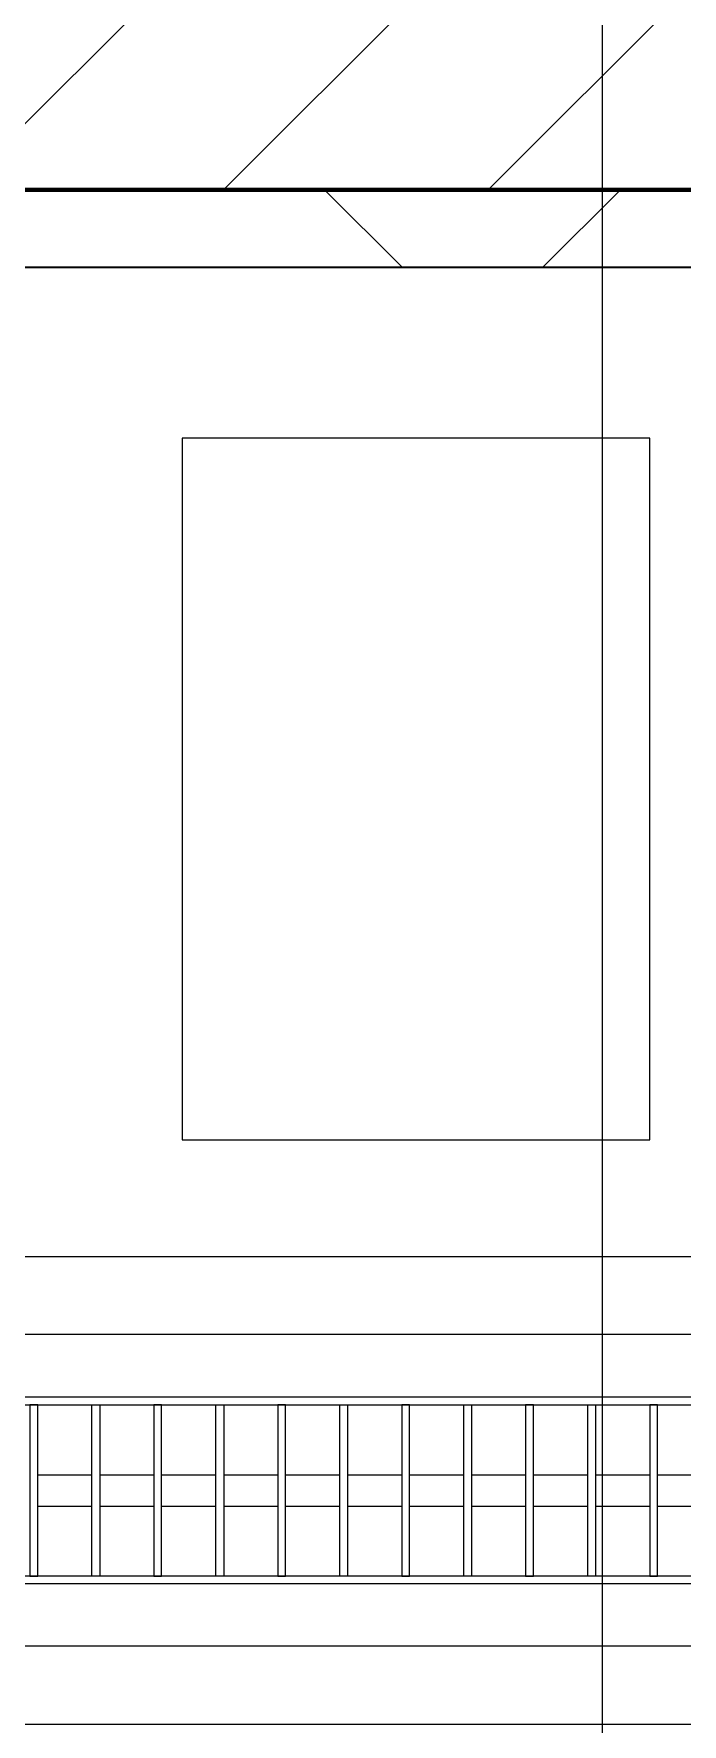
# Model space of a CAD drawing. Header units: millimetres. Extents: x -794868 to -715506, y -16735 to 22434.
# Drawn here: x -730227 to -729812, y 6960 to 8044 of the extents above; entities that cross this region are included whole.
import ezdxf
from ezdxf.xclip import XClip

# ---------------------------------------------------------------- set-up
doc = ezdxf.new("R2010")
doc.units = ezdxf.units.MM
doc.header["$XCLIPFRAME"] = 0
for name, color, linetype in [('000 - WIPEOUT', 250, 'Continuous'), ('001 - ASCESSORIES', 251, 'Continuous'), ('A04_TUBE SERIES', 2, 'Continuous'), ('A11_ALU.SOLID SHEET', 2, 'Continuous')]:
    doc.layers.add(name, color=color, linetype=linetype)
for name, color, linetype, lineweight in [('A-ANNO-NOTE', 3, 'Continuous', 25), ('A-GLAZ-CURT', 2, 'Continuous', 9), ('A-WALL', 5, 'Continuous', 35), ('A-WALL-FNSH', 2, 'Continuous', 35), ('A-WALL-PATT', 1, 'Continuous', 35)]:
    doc.layers.add(name, color=color, linetype=linetype, lineweight=lineweight)

# ---------------------------------------------------------------- blocks, each defined once
blk = doc.blocks.new('DPA_AN_Section Line - UP-Left-16260802-4262-01 ENLARGED UPPER PLATFORM LEVEL - REFLECTED CEILING PLAN - SHEET 3')
at = {"layer": 'A-ANNO-NOTE', "lineweight": 9}
blk.add_line((7.5, 0), (75, 0), dxfattribs=at)
blk = doc.blocks.new('PPLS-PP19_Custom Tile Pattern - Custom Tile Pattern-V48-4262-01 ENLARGED UPPER PLATFORM LEVEL - REFLECTED CEILING PLAN - SHEET 3')
at = {"layer": 'A-GLAZ-CURT'}
for p, q in [((-300, 0), (300, 0)), ((300, 0), (-300, 0)), ((196, 0), (213.3, 0)), ((213.3, 0), (196, 0)), ((230.1, 0), (300, 0)), ((-300, -50), (300, -50)), ((300, -50), (-300, -50))]:
    blk.add_line(p, q, dxfattribs=at)
for points, knots in [([(-15.2, 0), (-13.1, 0), (7.5, 0), (42.8, 0), (88.7, 0), (120.6, 0), (138.3, 0), (138.5, 0)], [-461.142613, -461.142613, -461.142613, -461.142613, -429.606584, -390.253598, -346.313304, -291.370682, -290.5735, -290.5735, -290.5735, -290.5735]), ([(136.4, 0), (121.7, 0), (86.9, 0), (51.2, 0), (31.2, 0)], [-106.750556, -106.750556, -106.750556, -106.750556, -59.610984, 0, 0, 0, 0]), ([(168.4, 0), (167.7, 0), (162.5, 0), (147, 0), (109.8, 0), (76.9, 0), (57.8, 0), (46.5, 0), (41.2, 0), (36, 0), (35.5, 0), (35.5, 0)], [-543.375029, -543.375029, -543.375029, -543.375029, -530.793311, -458.593899, -401.860199, -357.622665, -341.267687, -334.000314, -326.15566, -319.318397, -317.489778, -317.489778, -317.489778, -317.489778]), ([(94.4, 0), (94.4, 0), (94.6, 0), (99.1, 0), (109, 0), (120.8, 0), (139.9, 0), (163.3, 0), (185.2, 0), (193.6, 0), (194.7, 0), (194.8, 0)], [-2348.345796, -2348.345796, -2348.345796, -2348.345796, -2310.419338, -2233.599744, -2052.234781, -1843.028543, -1530.39897, -1095.004608, -529.74427, -295.064701, -265.121568, -265.121568, -265.121568, -265.121568]), ([(120, 0), (121, 0), (128.4, 0), (132.4, 0), (134.6, 0)], [-201.735633, -201.735633, -201.735633, -201.735633, -194.761443, -152.241002, -152.241002, -152.241002, -152.241002]), ([(157.9, 0), (156.8, 0), (151.7, 0), (143.3, 0), (134, 0), (126.2, 0), (122.2, 0), (120.4, 0), (120.2, 0)], [-10292.955006, -10292.955006, -10292.955006, -10292.955006, -10098.273015, -9847.788484, -9677.714971, -9567.007022, -9453.21225, -9435.208756, -9435.208756, -9435.208756, -9435.208756]), ([(128.6, 0), (128.8, 0), (130.2, 0), (139.3, 0), (152.7, 0), (161.2, 0), (162.2, 0), (162.8, 0)], [-633.326174, -633.326174, -633.326174, -633.326174, -627.736123, -618.981161, -602.094757, -592.980799, -581.414464, -581.414464, -581.414464, -581.414464]), ([(137.1, 0), (136, 0), (133.6, 0), (129.9, 0), (129.1, 0)], [-670.405967, -670.405967, -670.405967, -670.405967, -651.020627, -640.742133, -640.742133, -640.742133, -640.742133]), ([(193.8, 0), (193.3, 0), (190.1, 0), (183.1, 0), (171, 0), (161.9, 0), (161.3, 0), (158.4, 0), (157.9, 0), (157.8, 0)], [-11665.349007, -11665.349007, -11665.349007, -11665.349007, -11565.880756, -11105.624034, -10839.086983, -10768.332124, -10666.779182, -10580.760289, -10550.278881, -10550.278881, -10550.278881, -10550.278881]), ([(300, 0), (286.5, 0), (254.2, 0), (207.1, 0), (177.4, 0), (159.3, 0), (158.3, 0), (158.3, 0)], [-285.253232, -285.253232, -285.253232, -285.253232, -244.693688, -187.987675, -143.776725, -129.632772, -123.352749, -123.352749, -123.352749, -123.352749]), ([(159.1, 0), (159.1, 0), (160.8, 0), (165.2, 0), (174.2, 0), (186, 0), (208.8, 0), (219.4, 0), (230.1, 0)], [-115.643202, -115.643202, -115.643202, -115.643202, -114.681583, -87.660824, -65.295536, -41.623857, -24.459831, 0, 0, 0, 0]), ([(162.8, 0), (165.4, 0), (170.9, 0), (172.6, 0), (172.6, 0)], [-111.264224, -111.264224, -111.264224, -111.264224, -56.742688, -19.085662, -19.085662, -19.085662, -19.085662]), ([(247.1, 0), (246.8, 0), (245, 0), (238.3, 0), (226.6, 0), (221.1, 0), (200.3, 0), (183, 0), (174.3, 0), (169.7, 0), (169, 0)], [-9649.085549, -9649.085549, -9649.085549, -9649.085549, -9581.591397, -9406.094246, -9221.510254, -9016.44624, -8717.832359, -8253.978395, -8152.463617, -8069.855175, -8069.855175, -8069.855175, -8069.855175]), ([(215.2, 0), (214.6, 0), (210.5, 0), (204, 0), (187.5, 0), (175.3, 0), (169.5, 0)], [-203.825446, -203.825446, -203.825446, -203.825446, -198.527383, -184.406837, -162.427601, -142.916156, -142.916156, -142.916156, -142.916156]), ([(171.5, 0), (176.5, 0), (193.2, 0), (201.7, 0), (208.8, 0), (213.9, 0), (242, 0), (266.7, 0), (281.7, 0), (291.7, 0), (296.5, 0), (297.9, 0), (298.1, 0)], [-7971.819559, -7971.819559, -7971.819559, -7971.819559, -7784.112253, -7606.717214, -7289.299508, -7042.621073, -6582.165592, -6068.460911, -5766.029927, -5566.724884, -5280.360606, -5199.253518, -5199.253518, -5199.253518, -5199.253518]), ([(172.1, 0), (177.7, 0), (187.9, 0), (201.1, 0), (207.5, 0), (214, 0), (215.1, 0)], [-255.364076, -255.364076, -255.364076, -255.364076, -237.955587, -223.92608, -215.862851, -208.75215, -208.75215, -208.75215, -208.75215]), ([(300, 0), (288.2, 0), (262, 0), (230.4, 0), (219.9, 0), (219, 0)], [-12528.858583, -12528.858583, -12528.858583, -12528.858583, -11905.454923, -11162.864862, -10856.732305, -10856.732305, -10856.732305, -10856.732305]), ([(219.9, 0), (220.9, 0), (227.8, 0), (242.1, 0), (246.5, 0), (247, 0)], [-10670.940496, -10670.940496, -10670.940496, -10670.940496, -10511.382485, -9925.173265, -9834.877357, -9834.877357, -9834.877357, -9834.877357]), ([(284.8, 0), (284.8, 0), (285.1, 0), (287.5, 0), (293.6, 0), (297.8, 0), (300, 0)], [-4110.630118, -4110.630118, -4110.630118, -4110.630118, -4053.389046, -3959.664717, -3862.421465, -3746.95702, -3746.95702, -3746.95702, -3746.95702]), ([(297.4, 0), (295.8, 0), (291.6, 0), (285.4, 0), (284.9, 0)], [-4803.172655, -4803.172655, -4803.172655, -4803.172655, -4358.271401, -4143.037883, -4143.037883, -4143.037883, -4143.037883])]:
    blk.add_open_spline(points, degree=3, knots=knots, dxfattribs=at)
for points in [[(168.7, 0), (168.7, 0), (169.8, 0), (171.5, 0)], [(195.1, 0), (194.9, 0), (194.4, 0), (193.8, 0)]]:
    blk.add_open_spline(points, degree=3, dxfattribs=at)
blk = doc.blocks.new('PPLS-PP19_Custom Tile Pattern - Custom Tile Pattern-V49-4262-01 ENLARGED UPPER PLATFORM LEVEL - REFLECTED CEILING PLAN - SHEET 3')
at = {"layer": 'A-GLAZ-CURT'}
for p, q in [((-300, 0), (300, 0)), ((300, 0), (-300, 0)), ((-293.1, 0), (-275.8, 0)), ((-275.8, 0), (-293.1, 0)), ((-222.3, 0), (-208.7, 0)), ((-208.7, 0), (-222.3, 0)), ((-208.6, 0), (-205, 0)), ((-205, 0), (-208.6, 0)), ((-300, -50), (300, -50)), ((300, -50), (-300, -50))]:
    blk.add_line(p, q, dxfattribs=at)
at = {"layer": 'A-GLAZ-CURT', "flags": 128}
for points in [[(-300, 0), (-291.6, 0), (-283.3, 0), (-275.2, 0), (-267.3, 0), (-259.5, 0), (-251.8, 0), (-244.2, 0), (-236.7, 0), (-229.4, 0), (-222.1, 0), (-214.8, 0), (-208.6, 0)], [(-209, 0), (-215.7, 0), (-222.6, 0), (-229.7, 0), (-237, 0), (-244.4, 0), (-252, 0), (-259.7, 0), (-267.5, 0), (-275.5, 0), (-283.6, 0), (-291.7, 0), (-300, 0)], [(-140.7, 0), (-145.5, 0), (-150.6, 0), (-155.5, 0), (-160.3, 0), (-164.9, 0), (-169.6, 0), (-174.5, 0), (-179.5, 0), (-184.8, 0), (-190.4, 0), (-196.4, 0), (-202.6, 0), (-208.6, 0)], [(-207.7, 0), (-200.8, 0), (-194, 0), (-187.5, 0), (-181.4, 0), (-175.6, 0), (-170.3, 0), (-165.6, 0), (-162, 0), (-159.5, 0), (-157.5, 0), (-154.5, 0), (-149.4, 0), (-141.8, 0)], [(-140.8, 0), (-132.8, 0), (-126.1, 0)], [(-125.2, 0), (-128.5, 0), (-134.2, 0), (-140, 0)]]:
    blk.add_lwpolyline(points, dxfattribs=at)
at = {"layer": 'A-GLAZ-CURT'}
for points, knots in [([(-300, 0), (-284.7, 0), (-236.6, 0), (-174.6, 0), (-130, 0), (-110.8, 0), (-99.5, 0), (-91.5, 0)], [-5323.127839, -5323.127839, -5323.127839, -5323.127839, -4502.809032, -2700.551212, -1002.059161, -460.363443, 0, 0, 0, 0]), ([(-208.6, 0), (-210.4, 0), (-233.1, 0), (-262.6, 0), (-294.5, 0), (-300, 0)], [-15257.715644, -15257.715644, -15257.715644, -15257.715644, -15131.813646, -13729.592194, -13439.944408, -13439.944408, -13439.944408, -13439.944408]), ([(-141.7, 0), (-143, 0), (-147.7, 0), (-147.7, 0), (-158.7, 0), (-174, 0), (-185.6, 0), (-209.8, 0), (-232, 0), (-255.2, 0), (-262.6, 0), (-264.9, 0), (-265.4, 0)], [-3054.90541, -3054.90541, -3054.90541, -3054.90541, -2919.378265, -2477.344047, -2237.412286, -2029.680487, -1755.085331, -1400.429864, -858.079193, -543.655514, -208.940337, 0, 0, 0, 0]), ([(-258.6, 0), (-257.9, 0), (-254.3, 0), (-241.2, 0), (-226, 0), (-214.8, 0), (-210, 0), (-208.6, 0)], [-5722.54675, -5722.54675, -5722.54675, -5722.54675, -5657.471696, -5413.335975, -5017.494783, -4832.723979, -4762.3879, -4762.3879, -4762.3879, -4762.3879]), ([(-133.8, 0), (-135.5, 0), (-137.8, 0), (-149.3, 0), (-162, 0), (-177.9, 0), (-199.5, 0), (-216.6, 0), (-231.3, 0), (-233.5, 0), (-234, 0)], [-2731.647847, -2731.647847, -2731.647847, -2731.647847, -2418.507304, -2308.929706, -2113.765672, -1763.376603, -1422.553702, -978.033455, -846.069444, -682.911962, -682.911962, -682.911962, -682.911962]), ([(-233.5, 0), (-233.4, 0), (-232.4, 0), (-230.7, 0), (-225.3, 0), (-223.6, 0)], [-455.274641, -455.274641, -455.274641, -455.274641, -440.605512, -119.536984, 0, 0, 0, 0]), ([(-208.6, 0), (-206.8, 0), (-199, 0), (-185.8, 0), (-171.8, 0), (-158.7, 0), (-157.2, 0)], [-4761.268715, -4761.268715, -4761.268715, -4761.268715, -4666.091899, -4349.945572, -4000.813434, -3840.635403, -3840.635403, -3840.635403, -3840.635403]), ([(-208.4, 0), (-200.8, 0), (-188.6, 0), (-169, 0), (-154.1, 0), (-144.4, 0), (-140.8, 0)], [-5161.076232, -5161.076232, -5161.076232, -5161.076232, -4739.070012, -4465.409639, -4149.119819, -3945.713557, -3945.713557, -3945.713557, -3945.713557]), ([(-72.9, 0), (-75.5, 0), (-91.4, 0), (-132.6, 0), (-180.3, 0), (-207.6, 0)], [-19442.345229, -19442.345229, -19442.345229, -19442.345229, -18935.241197, -17136.203329, -15280.193173, -15280.193173, -15280.193173, -15280.193173]), ([(-152.3, 0), (-151, 0), (-147.7, 0), (-143.6, 0), (-138.6, 0)], [-3494.978217, -3494.978217, -3494.978217, -3494.978217, -3371.022232, -3227.460399, -3227.460399, -3227.460399, -3227.460399]), ([(-140.7, 0), (-143.5, 0), (-148, 0), (-150, 0), (-150.6, 0)], [-5443.601199, -5443.601199, -5443.601199, -5443.601199, -5298.784692, -5196.16478, -5196.16478, -5196.16478, -5196.16478]), ([(-150.3, 0), (-150.1, 0), (-147.8, 0), (-145, 0), (-140.7, 0)], [-4948.728362, -4948.728362, -4948.728362, -4948.728362, -4883.323924, -4453.999844, -4453.999844, -4453.999844, -4453.999844]), ([(-72.8, 0), (-75.3, 0), (-86.7, 0), (-110.9, 0), (-130.5, 0), (-147.7, 0), (-149.1, 0)], [-7650.676516, -7650.676516, -7650.676516, -7650.676516, -7508.296369, -7004.680444, -6449.282163, -6277.220794, -6277.220794, -6277.220794, -6277.220794]), ([(-148.2, 0), (-146.9, 0), (-144.3, 0), (-142.4, 0), (-141.7, 0)], [-6162.058746, -6162.058746, -6162.058746, -6162.058746, -6017.569127, -5928.486305, -5928.486305, -5928.486305, -5928.486305]), ([(-146.7, 0), (-146.6, 0), (-145.5, 0), (-135.7, 0), (-128.3, 0), (-125.2, 0)], [-420.34245, -420.34245, -420.34245, -420.34245, -406.956646, -290.263673, 0, 0, 0, 0]), ([(-118.8, 0), (-121.9, 0), (-126.3, 0), (-134.5, 0), (-139.5, 0), (-140.7, 0)], [-5938.474035, -5938.474035, -5938.474035, -5938.474035, -5700.061948, -5508.838257, -5444.20846, -5444.20846, -5444.20846, -5444.20846]), ([(-140.7, 0), (-140.6, 0), (-136.6, 0), (-127.3, 0), (-107.3, 0), (-90.4, 0), (-75.3, 0), (-68.4, 0), (-65.1, 0), (-63.6, 0)], [-4453.855526, -4453.855526, -4453.855526, -4453.855526, -4440.880425, -4054.690705, -3793.097032, -3402.597032, -3144.956779, -3050.982048, -2969.237017, -2969.237017, -2969.237017, -2969.237017]), ([(-140.7, 0), (-138.9, 0), (-133.9, 0), (-127.3, 0), (-124.2, 0), (-123.4, 0), (-123.3, 0)], [-3943.364941, -3943.364941, -3943.364941, -3943.364941, -3839.893365, -3647.167523, -3488.92562, -3439.852845, -3439.852845, -3439.852845, -3439.852845]), ([(-140.6, 0), (-138.6, 0), (-136.7, 0), (-133.9, 0), (-128.8, 0), (-126.5, 0)], [-5876.291246, -5876.291246, -5876.291246, -5876.291246, -5560.701257, -5364.112219, -5231.017328, -5231.017328, -5231.017328, -5231.017328]), ([(-86.2, 0), (-91.4, 0), (-104.1, 0), (-122.6, 0), (-135.1, 0), (-139.3, 0), (-139.9, 0)], [-1681.3698, -1681.3698, -1681.3698, -1681.3698, -1374.161226, -945.742622, -741.901385, -700.57075, -700.57075, -700.57075, -700.57075]), ([(-127.4, 0), (-131.6, 0), (-133.2, 0), (-134.1, 0), (-134.1, 0)], [-8540.990293, -8540.990293, -8540.990293, -8540.990293, -8266.114998, -8246.473386, -8246.473386, -8246.473386, -8246.473386]), ([(-134.1, 0), (-133.3, 0), (-130.3, 0), (-117.3, 0), (-92, 0), (-74, 0), (-62.7, 0), (-60.4, 0), (-60, 0)], [-7657.439573, -7657.439573, -7657.439573, -7657.439573, -7293.749979, -6839.55839, -6236.997189, -5713.340575, -5140.470607, -5006.787413, -5006.787413, -5006.787413, -5006.787413]), ([(-120.1, 0), (-120.1, 0), (-120.2, 0), (-121.3, 0), (-129.2, 0), (-133.8, 0)], [-2933.992132, -2933.992132, -2933.992132, -2933.992132, -2920.575025, -2840.280255, -2731.647847, -2731.647847, -2731.647847, -2731.647847]), ([(-113.4, 0), (-113.4, 0), (-114, 0), (-119.7, 0), (-125.4, 0), (-127, 0), (-127.4, 0)], [-328.499627, -328.499627, -328.499627, -328.499627, -282.672656, -98.539552, -24.539552, 0, 0, 0, 0]), ([(-126.5, 0), (-122.4, 0), (-108.7, 0), (-91, 0), (-77.6, 0), (-72.8, 0)], [-5231.017328, -5231.017328, -5231.017328, -5231.017328, -4994.692869, -4542.524482, -4246.149168, -4246.149168, -4246.149168, -4246.149168]), ([(-125.2, 0), (-124.9, 0), (-122, 0), (-113, 0), (-98.9, 0), (-86.7, 0), (-76.6, 0), (-72.8, 0)], [-3362.7396, -3362.7396, -3362.7396, -3362.7396, -3342.215224, -3074.362186, -2902.289527, -2605.247022, -2401.82955, -2401.82955, -2401.82955, -2401.82955]), ([(-122.1, 0), (-122, 0), (-121.7, 0), (-121.2, 0), (-120.9, 0)], [-3136.336417, -3136.336417, -3136.336417, -3136.336417, -3110.304437, -3035.164275, -3035.164275, -3035.164275, -3035.164275]), ([(-36.3, 0), (-36.4, 0), (-37.3, 0), (-45, 0), (-46.1, 0), (-60.6, 0), (-81.2, 0), (-99.5, 0), (-114, 0), (-117.3, 0), (-118.8, 0)], [-1855.773136, -1855.773136, -1855.773136, -1855.773136, -1810.870157, -1672.078046, -1405.135169, -1060.00838, -740.068933, -229.489605, -116.330425, 0, 0, 0, 0]), ([(-117.7, 0), (-117.2, 0), (-114.8, 0), (-113.4, 0), (-113.4, 0)], [-821.249067, -821.249067, -821.249067, -821.249067, -394.672656, -330.879064, -330.879064, -330.879064, -330.879064]), ([(-73.8, 0), (-77, 0), (-89.8, 0), (-107.6, 0), (-116.6, 0), (-117.6, 0)], [-2463.7472, -2463.7472, -2463.7472, -2463.7472, -2193.204658, -1433.981041, -985.49888, -985.49888, -985.49888, -985.49888]), ([(-115.8, 0), (-115, 0), (-110.4, 0), (-96.8, 0), (-71.3, 0), (-42.5, 0), (-12.8, 0), (4.2, 0), (9.6, 0), (10.1, 0), (10.2, 0)], [-5724.064692, -5724.064692, -5724.064692, -5724.064692, -5430.283136, -5103.229623, -4799.173296, -4065.652676, -3589.737505, -3285.047089, -3066.359526, -3044.715262, -3044.715262, -3044.715262, -3044.715262]), ([(-72.8, 0), (-80.8, 0), (-94.1, 0), (-112, 0), (-114.9, 0), (-115.6, 0)], [-1202.203352, -1202.203352, -1202.203352, -1202.203352, -789.402658, -501.969187, -243.577221, -243.577221, -243.577221, -243.577221]), ([(-91.5, 0), (-90.1, 0), (-84.7, 0), (-77.4, 0), (-72.7, 0), (-72.6, 0), (-72.6, 0)], [-19832.387487, -19832.387487, -19832.387487, -19832.387487, -19753.885894, -19541.04734, -19478.625389, -19471.062469, -19471.062469, -19471.062469, -19471.062469]), ([(-29, 0), (-34, 0), (-43.7, 0), (-56.4, 0), (-71.7, 0), (-77.8, 0), (-82.7, 0), (-83.3, 0), (-83.3, 0)], [-2680.714891, -2680.714891, -2680.714891, -2680.714891, -2413.671296, -2161.752162, -2006.592567, -1646.621388, -1424.436217, -1393.971743, -1393.971743, -1393.971743, -1393.971743]), ([(-83.3, 0), (-83.3, 0), (-82.9, 0), (-78.4, 0), (-75, 0), (-73.2, 0)], [-1393.4169, -1393.4169, -1393.4169, -1393.4169, -1353.722004, -1274.333717, -1179.514552, -1179.514552, -1179.514552, -1179.514552]), ([(-36.6, 0), (-36.6, 0), (-40.4, 0), (-44.3, 0), (-56.4, 0), (-68.6, 0), (-72.8, 0)], [-4069.478503, -4069.478503, -4069.478503, -4069.478503, -3858.647035, -3538.256648, -2842.901703, -2490.180003, -2490.180003, -2490.180003, -2490.180003]), ([(-72.8, 0), (-70.9, 0), (-61.4, 0), (-48.1, 0), (-36.5, 0), (-33.6, 0), (-29.9, 0), (-28.6, 0)], [-1173.556754, -1173.556754, -1173.556754, -1173.556754, -1073.56893, -651.549973, -296.515819, -83.513472, 0, 0, 0, 0]), ([(-72.3, 0), (-68.6, 0), (-60.6, 0), (-54.4, 0), (-48.5, 0), (-30.8, 0), (-18, 0), (8.6, 0), (15, 0), (22.9, 0), (31, 0), (39, 0), (51.2, 0), (58.7, 0), (61.3, 0), (61.5, 0)], [-4234.633075, -4234.633075, -4234.633075, -4234.633075, -4008.285538, -3689.699207, -3546.54457, -3315.260113, -2864.387349, -2439.246196, -2084.094819, -1956.422387, -1818.904206, -1645.594513, -1443.202566, -1228.752106, -1120.932285, -1120.932285, -1120.932285, -1120.932285]), ([(-64, 0), (-64.1, 0), (-67.7, 0), (-71.3, 0), (-72, 0)], [-2171.769325, -2171.769325, -2171.769325, -2171.769325, -2007.031671, -1961.5981, -1961.5981, -1961.5981, -1961.5981]), ([(-6, 0), (-6.7, 0), (-14.6, 0), (-25.6, 0), (-40, 0), (-56.1, 0), (-67.1, 0), (-71.9, 0)], [-2557.56082, -2557.56082, -2557.56082, -2557.56082, -2518.50168, -2125.455881, -1792.521578, -1466.981642, -1217.886105, -1217.886105, -1217.886105, -1217.886105]), ([(-26.8, 0), (-27.8, 0), (-36.2, 0), (-51.2, 0), (-64.8, 0), (-71.7, 0)], [-8718.362214, -8718.362214, -8718.362214, -8718.362214, -8532.293389, -8073.216054, -7672.158748, -7672.158748, -7672.158748, -7672.158748]), ([(-71.7, 0), (-70.6, 0), (-68.1, 0), (-65.9, 0), (-65.1, 0)], [-2381.94055, -2381.94055, -2381.94055, -2381.94055, -2322.099534, -2241.8264, -2241.8264, -2241.8264, -2241.8264]), ([(31.2, 0), (26, 0), (12, 0), (-16.9, 0), (-47.4, 0), (-65.8, 0), (-66.4, 0), (-66.4, 0)], [-4496.803627, -4496.803627, -4496.803627, -4496.803627, -4222.080604, -3745.412743, -2981.410125, -2542.574734, -2498.224237, -2498.224237, -2498.224237, -2498.224237]), ([(-66.4, 0), (-66.4, 0), (-63.6, 0), (-53.6, 0), (-34.4, 0), (-29.8, 0), (-29.2, 0)], [-2493.31794, -2493.31794, -2493.31794, -2493.31794, -2315.303971, -1809.437387, -963.711516, -666.19313, -666.19313, -666.19313, -666.19313]), ([(-63.6, 0), (-61.5, 0), (-57.4, 0), (-54.5, 0), (-45.2, 0), (-40.8, 0), (-40.5, 0), (-40.4, 0)], [-2969.237017, -2969.237017, -2969.237017, -2969.237017, -2851.217951, -2734.127174, -2474.780881, -2410.990208, -2350.645972, -2350.645972, -2350.645972, -2350.645972]), ([(-58.8, 0), (-58.4, 0), (-57.3, 0), (-54.2, 0), (-46.3, 0), (-42.6, 0), (-41.8, 0)], [-4859.52896, -4859.52896, -4859.52896, -4859.52896, -4680.891996, -4469.85053, -4321.566175, -4270.495146, -4270.495146, -4270.495146, -4270.495146])]:
    blk.add_open_spline(points, degree=3, knots=knots, dxfattribs=at)
for points in [[(-223.6, 0), (-219.4, 0), (-214, 0), (-208.6, 0)], [(-140.8, 0), (-143.8, 0), (-146.3, 0), (-146.9, 0)], [(-137.9, 0), (-138.9, 0), (-139.8, 0), (-140.7, 0)], [(-72.8, 0), (-77.3, 0), (-81.7, 0), (-86.2, 0)]]:
    blk.add_open_spline(points, degree=3, dxfattribs=at)
blk = doc.blocks.new('*U685')
at = {"layer": 'A-GLAZ-CURT', "rotation": 180}
for name, p in [('PPLS-PP19_Custom Tile Pattern - Custom Tile Pattern-V49-4262-01 ENLARGED UPPER PLATFORM LEVEL - REFLECTED CEILING PLAN - SHEET 3', (14400, 4315)), ('PPLS-PP19_Custom Tile Pattern - Custom Tile Pattern-V48-4262-01 ENLARGED UPPER PLATFORM LEVEL - REFLECTED CEILING PLAN - SHEET 3', (15000, 4315))]:
    blk.add_blockref(name, p, dxfattribs=at)
blk = doc.blocks.new('*U695')
at = {"color": 1}
blk.add_wipeout([(600, -60), (-600, -60), (-600, 60), (600, 60)], dxfattribs=at).dxf.layer = '000 - WIPEOUT'
at = {"layer": '001 - ASCESSORIES', "color": 0}
blk.add_lwpolyline([(600, -60), (-600, -60), (-600, 60), (600, 60)], close=True, dxfattribs=at)
at = {"layer": '001 - ASCESSORIES'}
for points in [[(595, -55), (-595, -55), (-595, 55), (595, 55)], [(77, -55), (82, -55), (82, 55), (77, 55)], [(121.7, -55), (116.7, -55), (116.7, 55), (121.7, 55)], [(156.4, -55), (161.4, -55), (161.4, 55), (156.4, 55)], [(201.2, -55), (196.2, -55), (196.2, 55), (201.2, 55)], [(235.9, -55), (240.9, -55), (240.9, 55), (235.9, 55)], [(280.6, -55), (275.6, -55), (275.6, 55), (280.6, 55)], [(315.4, -55), (320.4, -55), (320.4, 55), (315.4, 55)], [(360.1, -55), (355.1, -55), (355.1, 55), (360.1, 55)], [(394.8, -55), (399.8, -55), (399.8, 55), (394.8, 55)], [(439.6, -55), (434.6, -55), (434.6, 55), (439.6, 55)], [(474.3, -55), (479.3, -55), (479.3, 55), (474.3, 55)]]:
    blk.add_lwpolyline(points, close=True, dxfattribs=at)
for points in [[(82, 10), (116.7, 10)], [(121.7, 10), (156.4, 10)], [(161.4, 10), (196.2, 10)], [(201.2, 10), (235.9, 10)], [(240.9, 10), (275.6, 10)], [(280.6, 10), (315.4, 10)], [(320.4, 10), (355.1, 10)], [(360.1, 10), (394.8, 10)], [(399.8, 10), (434.6, 10)], [(439.6, 10), (474.3, 10)], [(479.3, 10), (514, 10)], [(82, -10), (116.7, -10)], [(121.7, -10), (156.4, -10)], [(161.4, -10), (196.2, -10)], [(201.2, -10), (235.9, -10)], [(240.9, -10), (275.6, -10)], [(280.6, -10), (315.4, -10)], [(320.4, -10), (355.1, -10)], [(360.1, -10), (394.8, -10)], [(399.8, -10), (434.6, -10)], [(439.6, -10), (474.3, -10)], [(479.3, -10), (514, -10)]]:
    blk.add_lwpolyline(points, dxfattribs=at)
blk = doc.blocks.new('*U988')
blk.add_attdef('EXTR.OVL-LENGTH_', (-25, -59.1), '', height=5)
blk.add_wipeout([(-25, 25), (25, -25), (25, 15671.5), (-25, 15621.5)]).dxf.layer = '000 - WIPEOUT'
at = {"layer": 'A04_TUBE SERIES', "color": 0}
blk.add_lwpolyline([(-25, 25), (25, -25), (25, 15671.5), (-25, 15621.5)], close=True, dxfattribs=at)
blk = doc.blocks.new('*U989')
blk.add_attdef('EXTR.OVL-LENGTH_', (-25, -59.1), '', height=5)
blk.add_wipeout([(-25, 25), (25, -25), (25, 15165.5), (-25, 15115.5)]).dxf.layer = '000 - WIPEOUT'
at = {"layer": 'A04_TUBE SERIES', "color": 0}
blk.add_lwpolyline([(-25, 25), (25, -25), (25, 15165.5), (-25, 15115.5)], close=True, dxfattribs=at)
blk = doc.blocks.new('*U1001')
at = {"layer": 'A04_TUBE SERIES', "color": 0, "linetype": 'ByBlock', "xscale": -1, "rotation": 270}
blk.add_blockref('*U988', (25, 2475), dxfattribs=at)
at = {"layer": 'A04_TUBE SERIES', "color": 0, "linetype": 'ByBlock', "rotation": 90}
blk.add_blockref('*U989', (15418.5, 2225), dxfattribs=at)
blk = doc.blocks.new('*U1030')
at = {"color": 3}
blk.add_wipeout([(-225, -6250), (225, -6250), (225, -6550), (-225, -6550)], dxfattribs=at).dxf.layer = '000 - WIPEOUT'
at = {"layer": 'A11_ALU.SOLID SHEET', "color": 0, "linetype": 'ByBlock'}
blk.add_lwpolyline([(-225, -6550), (225, -6550), (225, -6250), (-225, -6250)], close=True, dxfattribs=at)
blk = doc.blocks.new('*U2281')
blk.add_lwpolyline([(-1246.6, 550), (17930.3, 550), (17930.3, 4315), (-1246.6, 4315)], close=True)
blk.add_blockref('*U695', (14375.5, 3530.5))
at = {"layer": 'A11_ALU.SOLID SHEET', "color": 0, "linetype": 'ByBlock', "rotation": 90}
blk.add_blockref('*U1030', (8300, 3980.5), dxfattribs=at)
at = {"layer": 'A11_ALU.SOLID SHEET'}
blk.add_blockref('*U1001', (451.8, 1180.5), dxfattribs=at)

msp = doc.modelspace()

# ---------------------------------------------------------------- block references
at = {"layer": 'A11_ALU.SOLID SHEET'}
ref = msp.add_blockref('*U2281', (-744682.4, 3579), dxfattribs=at)
XClip(ref).set_block_clipping_path([(-45801.3280238605, -9620.0077451947), (23704.0078937773, 10334.9999958097)])

# ---------------------------------------------------------------- next in the draw order: hatches: boundary and pattern name
at = {"layer": 'A-WALL-PATT', "lineweight": 9}
h = msp.add_hatch(dxfattribs=at)
h.set_pattern_fill('FP_2', color=256, style=0, pattern_type=2)
h.set_pattern_definition([(45, (0, 0), (-84.852814, 84.852814), [])])
h.paths.add_polyline_path([(-726702, 7944), (-726702, 8144), (-745929, 8144), (-745929, 7944), (-741941.2, 7944), (-741939, 7949), (-741927.9, 7944), (-737141.2, 7944), (-737139, 7949), (-737127.9, 7944), (-727494.5, 7944)])
h = msp.add_hatch(dxfattribs=at)
h.set_pattern_fill('FP_3', color=256, style=0, pattern_type=2)
h.set_pattern_definition([(45, (0, 0), (-212.13203, 212.13203), []), (135, (0, 0), (-212.13203, -212.13203), [])])
h.paths.add_polyline_path([(-726752, 7894), (-726702, 7894), (-726702, 7944), (-737127.9, 7944), (-737091.6, 7927.8), (-737089.4, 7931.1), (-737082.4, 7934), (-737075.3, 7931.1), (-737072.4, 7924), (-737072.4, 7919.2), (-737016, 7894), (-727494.5, 7894)])
h.paths.add_polyline_path([(-737675.9, 7894), (-737126.3, 7894), (-737157.4, 7907.9), (-737141.2, 7944), (-741927.9, 7944), (-741891.6, 7927.8), (-741889.4, 7931.1), (-741882.4, 7934), (-741875.3, 7931.1), (-741872.4, 7924), (-741872.4, 7919.2), (-741816, 7894), (-737811.7, 7894)])
h.paths.add_polyline_path([(-742087.9, 7894), (-741926.3, 7894), (-741957.4, 7907.9), (-741941.2, 7944), (-745929, 7944), (-745929, 7894), (-742155.8, 7894)])

# ---------------------------------------------------------------- next in the draw order: linework, layer by layer
at = {"layer": 'A-WALL', "color": 7, "lineweight": 70}
for p, q in [((-726702, 7944), (-735982.4, 7944)), ((-735982.4, 7944), (-726702, 7944))]:
    msp.add_line(p, q, dxfattribs=at)
at = {"layer": 'A-WALL-FNSH', "color": 250}
msp.add_line((-726752, 7894), (-735982.4, 7894), dxfattribs=at)

# ---------------------------------------------------------------- next in the draw order: block references
msp.add_blockref('*U685', (-744682.4, 3579))
at = {"layer": 'A-ANNO-NOTE', "xscale": 100, "yscale": 100, "zscale": 100, "rotation": 269.9999999999999}
msp.add_blockref('DPA_AN_Section Line - UP-Left-16260802-4262-01 ENLARGED UPPER PLATFORM LEVEL - REFLECTED CEILING PLAN - SHEET 3', (-729863, 11934), dxfattribs=at)

doc.saveas('drawing.dxf')
